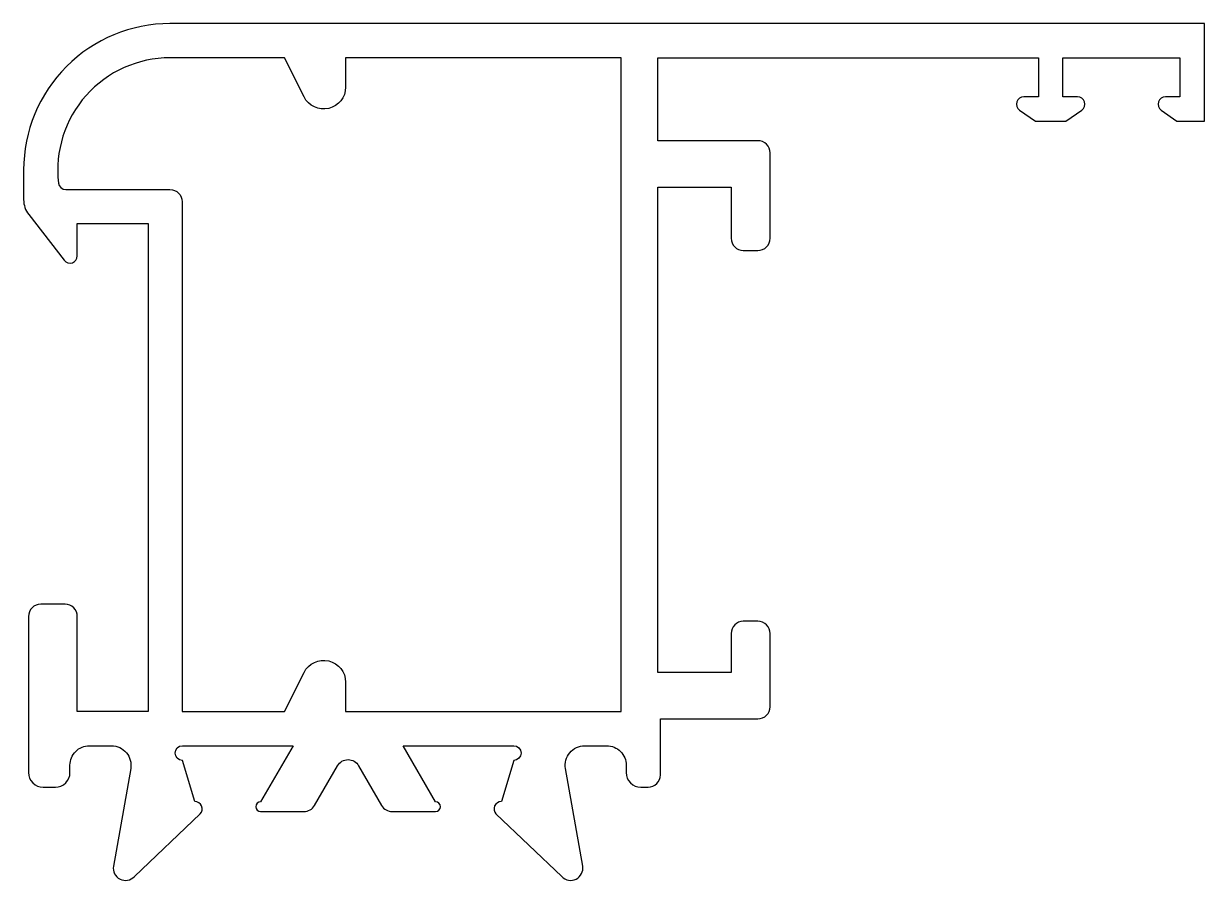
# Model space of a CAD drawing. Extents: x 148 to 196.4, y 201.3 to 236.4.
import ezdxf

# ---------------------------------------------------------------- set-up
doc = ezdxf.new("R2010")
doc.units = 0
doc.layers.get('0').update_dxf_attribs({"linetype": 'CONTINUOUS'})

msp = doc.modelspace()

# ---------------------------------------------------------------- linework, layer by layer
for points in [[(163.103, 204.134), (164.88, 204.134, 1), (164.88, 204.534), (163.552, 206.834), (168.085, 206.834, -1), (168.085, 206.234), (167.579, 204.544, 0.660423), (167.358, 204.039), (170.055, 201.471, 0.745119), (170.911, 201.9), (170.207, 205.895, -0.466308), (170.995, 206.834), (171.895, 206.834, -0.414214), (172.695, 206.034), (172.695, 205.734, 0.414214), (173.295, 205.134), (173.595, 205.134, 0.414214), (174.095, 205.634), (174.095, 207.934), (178.095, 207.934, 0.414214), (178.595, 208.434), (178.595, 211.434, 0.414214), (178.095, 211.934), (177.495, 211.934, 0.414214), (176.995, 211.434), (176.995, 209.834), (173.995, 209.834), (173.995, 229.734), (176.995, 229.734), (176.995, 227.634, 0.414214), (177.495, 227.134), (178.095, 227.134, 0.414214), (178.595, 227.634), (178.595, 231.134, 0.414214), (178.095, 231.634), (173.995, 231.634), (173.995, 235.034), (189.595, 235.034), (189.595, 233.434), (188.995, 233.434, 0.73323), (188.823, 232.888), (189.472, 232.434), (190.718, 232.434), (191.367, 232.888, 0.73323), (191.195, 233.434), (190.595, 233.434), (190.595, 235.034), (195.395, 235.034), (195.395, 233.434), (194.795, 233.434, 0.73323), (194.623, 232.888), (195.272, 232.434), (196.395, 232.434), (196.395, 236.434), (153.995, 236.434, 0.414214), (147.995, 230.434), (147.995, 229.218, 0.166603), (148.205, 228.604), (149.658, 226.734, 0.714379), (150.195, 226.918), (150.195, 228.234), (153.095, 228.234), (153.095, 208.234), (150.195, 208.234), (150.195, 212.134, 0.414214), (149.695, 212.634), (148.695, 212.634, 0.414214), (148.195, 212.134), (148.195, 205.734, 0.414214), (148.795, 205.134), (149.295, 205.134, 0.414214), (149.895, 205.734), (149.895, 206.034, -0.414214), (150.695, 206.834), (151.595, 206.834, -0.466308), (152.383, 205.895), (151.678, 201.9, 0.745119), (152.535, 201.471), (155.232, 204.039, 0.660423), (155.01, 204.544), (154.504, 206.234, -1), (154.504, 206.834), (159.037, 206.834), (157.71, 204.534, 1), (157.71, 204.134), (159.487, 204.134, 0.267949), (159.92, 204.384), (160.862, 206.015, -0.57735), (161.728, 206.015), (162.67, 204.384, 0.267949)], [(149.724, 229.634), (153.995, 229.634, -0.414214), (154.495, 229.134), (154.495, 208.234), (158.695, 208.234), (159.489, 209.834, -0.792687), (161.195, 209.434), (161.195, 208.234), (172.495, 208.234), (172.495, 235.034), (161.195, 235.034), (161.195, 233.834, -0.792687), (159.489, 233.434), (158.695, 235.034), (153.995, 235.034, 0.448775), (149.426, 229.899, 0.380477)]]:
    msp.add_lwpolyline(points, format="xyb", close=True)

doc.saveas('drawing.dxf')
